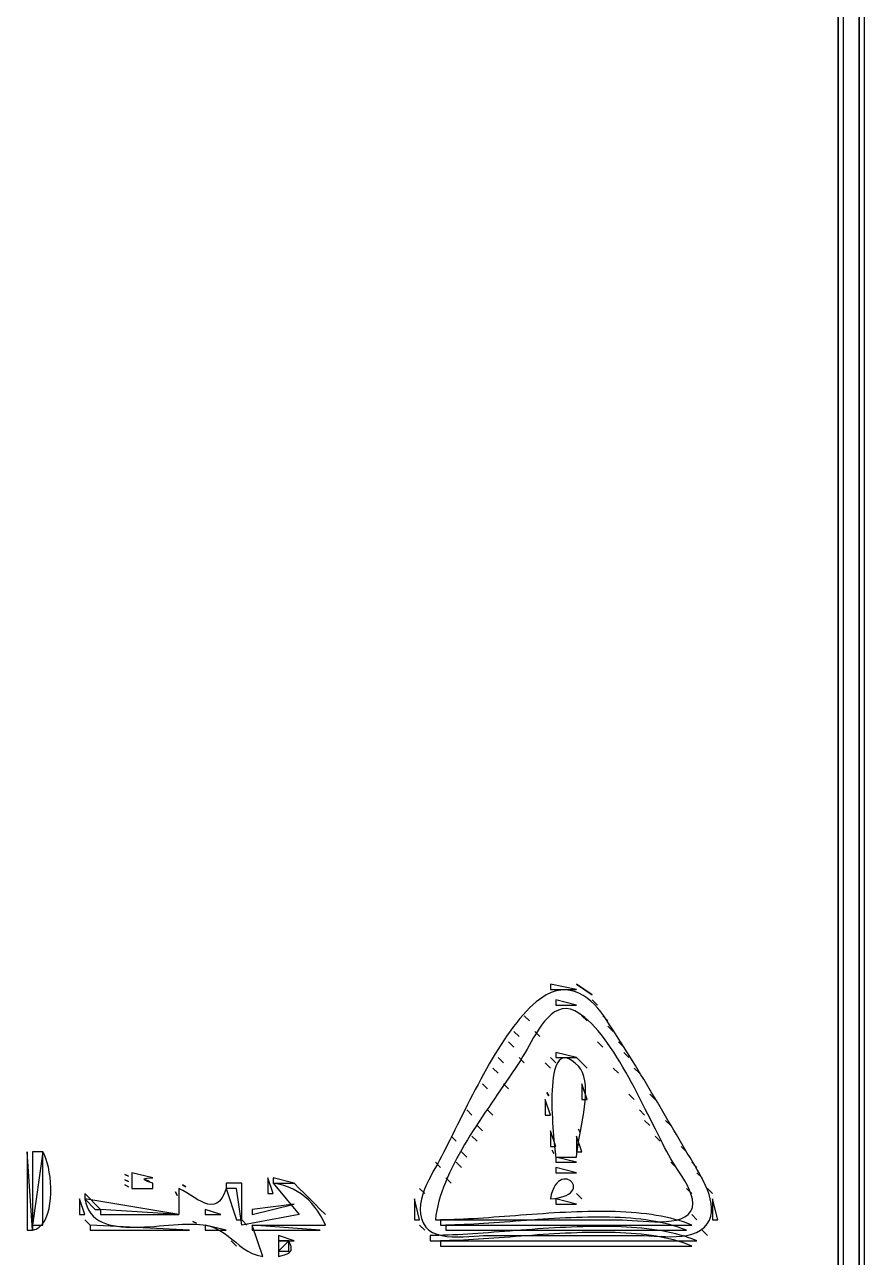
# Model space of a CAD drawing. Extents: x 0 to 1288, y 0 to 860.
# Drawn here: x 1127.5 to 1288, y 198.8 to 434.3 of the extents above; entities that cross this region are included whole.
import ezdxf

# ---------------------------------------------------------------- set-up
doc = ezdxf.new("R2010")
doc.units = 0
for name, color, linetype in [('C19', 19, 'CONTINUOUS'), ('C250', 250, 'CONTINUOUS'), ('C251', 251, 'CONTINUOUS'), ('C252', 252, 'CONTINUOUS'), ('C253', 253, 'CONTINUOUS'), ('C254', 254, 'CONTINUOUS'), ('C27', 27, 'CONTINUOUS'), ('C29', 29, 'CONTINUOUS'), ('C37', 37, 'CONTINUOUS'), ('C47', 47, 'CONTINUOUS'), ('C7', 7, 'CONTINUOUS')]:
    doc.layers.add(name, color=color, linetype=linetype)

msp = doc.modelspace()

# ---------------------------------------------------------------- linework, layer by layer
at = {"layer": 'C19'}
for points in [[(1227.209961, 248.971451), (1226.5645, 248.5705), (1225.923, 248.1181), (1225.2855, 247.6166), (1224.6522, 247.0683), (1224.0232, 246.4755), (1223.3988, 245.8405), (1222.779, 245.1659), (1222.164, 244.4538), (1221.554, 243.7066), (1220.9492, 242.9268), (1220.3497, 242.1166), (1219.7557, 241.2785), (1219.1673, 240.4147), (1218.5848, 239.5276), (1218.0082, 238.6196), (1217.4378, 237.693), (1216.8736, 236.7502), (1216.316, 235.7935), (1215.7649, 234.8253), (1215.2207, 233.8479), (1214.6834, 232.8637), (1214.1533, 231.8751), (1213.6304, 230.8844), (1213.115, 229.8939), (1212.6072, 228.906), (1212.1072, 227.923), (1211.6151, 226.9474), (1211.1311, 225.9814), (1210.6554, 225.0275), (1210.1882, 224.0879), (1209.7295, 223.165), (1209.2796, 222.2612), (1208.8386, 221.3789), (1208.4067, 220.5203), (1207.9841, 219.6878), (1207.5708, 218.8839), (1207.1672, 218.1107), (1206.7733, 217.3708), (1206.3893, 216.6664), (1206.0154, 216)], [(1255.199, 217), (1254.679, 217.8772), (1254.1597, 218.7556), (1253.6408, 219.6349), (1253.1223, 220.5151), (1252.6039, 221.396), (1252.0856, 222.2774), (1251.5673, 223.1593), (1251.0487, 224.0414), (1250.5298, 224.9238), (1250.0103, 225.8061), (1249.4903, 226.6884), (1248.9695, 227.5704), (1248.4478, 228.4521), (1247.9251, 229.3333), (1247.4012, 230.2138), (1246.876, 231.0935), (1246.3494, 231.9724), (1245.8212, 232.8502), (1245.2913, 233.7268), (1244.7596, 234.6022), (1244.2258, 235.4761), (1243.69, 236.3484), (1243.1519, 237.219), (1242.6114, 238.0878), (1242.0684, 238.9546), (1241.5227, 239.8194), (1240.9742, 240.6818), (1240.4228, 241.5419), (1239.8683, 242.3995), (1239.3107, 243.2545), (1238.7496, 244.1067), (1238.1852, 244.956)], [(1228, 237), (1229, 236), (1228, 237)], [(1227, 229), (1227, 226), (1228, 226), (1227, 229)], [(1128, 219), (1128, 204), (1129, 204), (1128, 219)], [(1206.0153, 216), (1205.6021, 215.2676), (1205.1707, 214.4743), (1204.7383, 213.63), (1204.3225, 212.7449), (1203.9404, 211.8289), (1203.6094, 210.8923), (1203.3468, 209.945), (1203.1701, 208.9972), (1203.0964, 208.059), (1203.1432, 207.1404), (1203.3278, 206.2515), (1203.6676, 205.4024), (1204.1798, 204.6033), (1204.7615, 204.0227), (1205.4744, 203.5708), (1206.2975, 203.2333), (1207.21, 202.9958), (1208.191, 202.844), (1209.2196, 202.7637), (1210.275, 202.7406), (1211.3362, 202.7602), (1212.3825, 202.8084), (1213.3929, 202.8707), (1214.3465, 202.933), (1215.2225, 202.9808), (1216, 203), (1245, 203), (1245.8845, 202.9823), (1246.8351, 202.9384), (1247.8368, 202.8817), (1248.8747, 202.8257), (1249.9337, 202.7841), (1250.9989, 202.7702), (1252.0553, 202.7976), (1253.088, 202.8799), (1254.082, 203.0305), (1255.0223, 203.263), (1255.894, 203.5909), (1256.6821, 204.0277), (1257.4178, 204.613), (1257.9836, 205.26), (1258.3928, 205.9606), (1258.6588, 206.7072), (1258.7951, 207.4916), (1258.8151, 208.3062), (1258.7323, 209.143), (1258.5599, 209.9942), (1258.3116, 210.8518), (1258.0006, 211.7079), (1257.6405, 212.5548), (1257.2446, 213.3845), (1256.8265, 214.1892), (1256.3994, 214.961), (1255.9768, 215.6919), (1255.5722, 216.3742), (1255.1991, 217)], [(1175, 213), (1180, 207), (1169, 205), (1168, 212), (1166, 212), (1165.6141, 210.9608), (1165.189, 210.1593), (1164.7266, 209.575), (1164.229, 209.1873), (1163.6982, 208.9755), (1163.136, 208.919), (1162.5447, 208.9972), (1161.9261, 209.1895), (1161.2822, 209.4754), (1160.615, 209.8341), (1159.9266, 210.2451), (1159.2189, 210.6878), (1158.4938, 211.1416), (1157.7535, 211.5858), (1157, 212), (1157, 207), (1139, 210), (1139.181, 209.186), (1139.4358, 208.4538), (1139.7605, 207.7995), (1140.1512, 207.219), (1140.6043, 206.7085), (1141.1157, 206.2639), (1141.6816, 205.8813), (1142.2983, 205.5569), (1142.9618, 205.2865), (1143.6684, 205.0663), (1144.4141, 204.8924), (1145.1952, 204.7607), (1146.0078, 204.6673), (1146.848, 204.6083), (1147.712, 204.5797), (1148.596, 204.5775), (1149.4962, 204.5979), (1150.4086, 204.6369), (1151.3295, 204.6904), (1152.2549, 204.7547), (1153.1812, 204.8256), (1154.1043, 204.8993), (1155.0206, 204.9718), (1155.926, 205.0392), (1156.8169, 205.0975), (1157.6893, 205.1427), (1158.5394, 205.1709), (1159.3634, 205.1782), (1160.1574, 205.1606), (1160.9175, 205.1142), (1161.6401, 205.0349), (1162.3211, 204.9189), (1162.9568, 204.7623)], [(1166, 213), (1166, 212), (1168, 206), (1169, 206), (1169, 213), (1166, 213)], [(1208, 214), (1209, 213), (1208, 214)]]:
    msp.add_lwpolyline(points, dxfattribs=at)
at = {"layer": 'C250'}
for points in [[(1, 859), (1, 2), (1287, 2), (1287, 859), (1, 859)], [(1238.1851, 244.956), (1237.641, 245.7198), (1237.0473, 246.4526), (1236.4073, 247.1436), (1235.7241, 247.7823), (1235.0008, 248.3583), (1234.2407, 248.8608), (1233.4468, 249.2794), (1232.6223, 249.6034), (1231.7703, 249.8224), (1230.8942, 249.9257), (1229.9969, 249.9028), (1229.0816, 249.7432), (1228.1516, 249.4362), (1227.21, 248.9714)], [(1233, 251), (1236, 249), (1233, 251)], [(1232.6751, 245.9135), (1231.832, 246.2413), (1231.0233, 246.3641), (1230.2488, 246.3022), (1229.5082, 246.076), (1228.8014, 245.7061), (1228.1282, 245.2129), (1227.4884, 244.6168), (1226.8818, 243.9384), (1226.3081, 243.198), (1225.7673, 242.4161), (1225.259, 241.6133), (1224.7831, 240.8099), (1224.3395, 240.0264), (1223.9278, 239.2832), (1223.548, 238.601), (1223.1998, 238), (1222.7367, 237.2408), (1222.2541, 236.4711), (1221.7536, 235.691), (1221.2368, 234.9011), (1220.7054, 234.1018), (1220.1611, 233.2934), (1219.6056, 232.4765), (1219.0405, 231.6513), (1218.4675, 230.8183), (1217.8883, 229.978), (1217.3045, 229.1307), (1216.7178, 228.2768), (1216.1299, 227.4167), (1215.5425, 226.551), (1214.9572, 225.6799), (1214.3757, 224.8039), (1213.7997, 223.9234), (1213.2308, 223.0387), (1212.6707, 222.1505), (1212.1211, 221.2589), (1211.5836, 220.3645), (1211.06, 219.4676), (1210.5518, 218.5687), (1210.0608, 217.6681), (1209.5887, 216.7664), (1209.137, 215.8638), (1208.7076, 214.9608), (1208.3019, 214.0579), (1207.9218, 213.1554), (1207.5689, 212.2537), (1207.2448, 211.3533), (1206.9513, 210.4545), (1206.6899, 209.5578), (1206.4625, 208.6636), (1206.2705, 207.7723), (1206.1158, 206.8843), (1206, 206)], [(1238, 245), (1239, 244), (1238, 245)], [(1239, 243), (1240, 242), (1239, 243)], [(1225, 242), (1226, 241), (1225, 242)], [(1234, 236), (1235, 235), (1234, 236)], [(1244, 235), (1245, 234), (1244, 235)], [(1234, 232), (1234, 229), (1235, 229), (1234, 232)], [(1245, 227), (1246, 226), (1245, 227)], [(1228, 223), (1228, 220), (1229, 220), (1228, 223)], [(1233.333374, 223.333328), (1233.666626, 222.666672), (1233.333374, 223.333328)], [(1229, 218), (1229, 217), (1233, 217), (1229, 218)], [(1174, 214), (1174, 211), (1175, 211), (1174, 214)], [(1202, 210), (1202, 206), (1203, 206), (1202, 210)], [(1140, 205), (1140, 204), (1159, 204), (1140, 205)], [(1162, 205), (1162, 204), (1166, 204), (1162, 205)]]:
    msp.add_lwpolyline(points, dxfattribs=at)
at = {"layer": 'C251'}
for points in [[(1283, 855), (1283, 6), (1284, 6), (1284, 609), (1284, 782), (1284, 832), (1283, 855)], [(1229, 248), (1229, 247), (1233, 247), (1229, 248)], [(1223, 245), (1224, 244), (1223, 245)], [(1221, 242), (1222, 241), (1221, 242)], [(1229, 238), (1229, 237), (1233, 237), (1229, 238)], [(1222, 237), (1223, 236), (1222, 237)], [(1219, 232), (1220, 231), (1219, 232)], [(1216, 227), (1217, 226), (1216, 227)], [(1214, 224), (1215, 223), (1214, 224)], [(1250, 225), (1251, 224), (1250, 225)], [(1233, 222), (1233, 219), (1234, 219), (1233, 222)], [(1248, 222), (1249, 221), (1248, 222)], [(1228.333374, 219.333328), (1228.666626, 218.666672), (1228.333374, 219.333328)], [(1253, 220), (1254, 219), (1253, 220)], [(1129, 219), (1129, 205), (1131, 205), (1131, 219), (1129, 219)], [(1131, 219), (1129, 205), (1129, 204), (1129.6911, 204.2345), (1130.2973, 204.6135), (1130.8219, 205.1222), (1131.2685, 205.7462), (1131.6407, 206.4708), (1131.9419, 207.2814), (1132.1756, 208.1633), (1132.3454, 209.1021), (1132.4549, 210.0831), (1132.5074, 211.0916), (1132.5065, 212.1131), (1132.4558, 213.133), (1132.3587, 214.1367), (1132.2188, 215.1095), (1132.0396, 216.0369), (1131.8246, 216.9042), (1131.5773, 217.6969), (1131.3012, 218.4004), (1131, 219)], [(1211, 219), (1212, 218), (1211, 219)], [(1229, 216), (1229, 215), (1233, 215), (1229, 216)], [(1157.666626, 212.666672), (1158.333374, 212.333328), (1157.666626, 212.666672)], [(1162.9567, 204.7623), (1163.9278, 204.4124), (1164.8115, 203.9719), (1165.6268, 203.4606), (1166.3924, 202.8989), (1167.1273, 202.3067), (1167.8504, 201.7042), (1168.5806, 201.1116), (1169.3368, 200.5489), (1170.138, 200.0363), (1171.0029, 199.5938), (1171.9506, 199.2417), (1173, 199), (1171, 205), (1185, 205), (1184.5342, 205.9411), (1184.0421, 206.8265), (1183.5206, 207.6557), (1182.9668, 208.4286), (1182.3777, 209.1448), (1181.7503, 209.8041), (1181.0818, 210.4063), (1180.3691, 210.9511), (1179.6093, 211.4382), (1178.7994, 211.8674), (1177.9365, 212.2385), (1177.0175, 212.5511), (1176.0397, 212.805), (1175, 213)], [(1175, 214), (1175, 213), (1179, 213), (1175, 214)], [(1179, 213), (1180, 212), (1179, 213)], [(1180, 212), (1181, 211), (1180, 212)], [(1203, 212), (1204, 211), (1203, 212)], [(1228, 210), (1228.9238, 210.1015), (1229.7233, 210.2484), (1230.4049, 210.4343), (1230.9751, 210.6534), (1231.4404, 210.8994), (1231.8071, 211.1664), (1232.0818, 211.4481), (1232.2708, 211.7385), (1232.3807, 212.0316), (1232.4179, 212.3212), (1232.3887, 212.6012), (1232.2997, 212.8656), (1232.1574, 213.1083), (1231.9681, 213.3232), (1231.7383, 213.5041), (1231.4745, 213.645), (1231.183, 213.7399), (1230.8705, 213.7826), (1230.5432, 213.767), (1230.2076, 213.687), (1229.8703, 213.5366), (1229.5376, 213.3097), (1229.216, 213.0002), (1228.9119, 212.6019), (1228.6318, 212.1088), (1228.3822, 211.5149), (1228.1694, 210.8139), (1228, 210)], [(1138, 210), (1138, 207), (1139, 207), (1138, 210)], [(1139, 211), (1139, 210), (1141, 208), (1142, 208), (1139, 211)], [(1156.333374, 211.333328), (1156.666626, 210.666672), (1156.333374, 211.333328)], [(1181, 211), (1182, 210), (1181, 211)], [(1182, 210), (1183, 209), (1182, 210)], [(1233, 211), (1234, 210), (1233, 211)], [(1162, 208), (1162, 207), (1165, 207), (1162, 208)], [(1179, 209), (1171, 208), (1171, 207), (1179, 209)], [(1159.666626, 205.666672), (1160.333374, 205.333328), (1159.666626, 205.666672)], [(1176, 202), (1176, 200), (1178, 200), (1178, 202), (1176, 202)]]:
    msp.add_lwpolyline(points, dxfattribs=at)
at = {"layer": 'C252'}
for points in [[(1234, 245), (1235, 244), (1234, 245)], [(1220, 240), (1221, 239), (1220, 240)], [(1237, 240), (1238, 239), (1237, 240)], [(1241, 240), (1242, 239), (1241, 240)], [(1218, 237), (1219, 236), (1218, 237)], [(1227, 236), (1228, 235), (1227, 236)], [(1229, 218), (1233, 218), (1233.0529, 218.6991), (1233.1501, 219.4853), (1233.2831, 220.3475), (1233.4434, 221.2744), (1233.6225, 222.2551), (1233.8119, 223.2782), (1234.0032, 224.3328), (1234.1878, 225.4075), (1234.3574, 226.4913), (1234.5034, 227.5731), (1234.6174, 228.6417), (1234.6908, 229.6859), (1234.7152, 230.6946), (1234.6822, 231.6567), (1234.5831, 232.5609), (1234.4097, 233.3963), (1234.1533, 234.1516), (1233.8056, 234.8156), (1233.358, 235.3773), (1232.7388, 235.9566), (1232.1693, 236.3938), (1231.6475, 236.6961), (1231.1717, 236.8706), (1230.7398, 236.9245), (1230.3502, 236.8649), (1230.0008, 236.6991), (1229.6899, 236.4341), (1229.4155, 236.0772), (1229.1758, 235.6355), (1228.969, 235.1162), (1228.7931, 234.5264), (1228.6463, 233.8733), (1228.5268, 233.1642), (1228.4326, 232.406), (1228.3619, 231.6061), (1228.3128, 230.7716), (1228.2835, 229.9096), (1228.2721, 229.0273), (1228.2767, 228.1319), (1228.2955, 227.2306), (1228.3266, 226.3305), (1228.3681, 225.4387), (1228.4181, 224.5625), (1228.4749, 223.709), (1228.5365, 222.8854), (1228.601, 222.0989), (1228.6667, 221.3565), (1228.7315, 220.6655), (1228.7937, 220.0331), (1228.8515, 219.4664), (1228.9028, 218.9725), (1228.9459, 218.5587), (1228.9789, 218.2322), (1229, 218)], [(1217, 235), (1218, 234), (1217, 235)], [(1240, 235), (1241, 234), (1240, 235)], [(1215, 232), (1216, 231), (1215, 232)], [(1243, 230), (1244, 229), (1243, 230)], [(1212, 227), (1213, 226), (1212, 227)], [(1246, 225), (1247, 224), (1246, 225)], [(1209, 222), (1210, 221), (1209, 222)], [(1213, 222), (1214, 221), (1213, 222)], [(1206, 217), (1207, 216), (1206, 217)], [(1251, 217), (1252, 216), (1251, 217)], [(1146.666626, 214.666672), (1147.333374, 214.333328), (1146.666626, 214.666672)], [(1146.666626, 212.666672), (1147.333374, 212.333328), (1146.666626, 212.666672)], [(1150.666626, 213.666672), (1151.333374, 213.333328), (1150.666626, 213.666672)], [(1254, 212), (1255, 211), (1254, 212)], [(1258, 212), (1259, 211), (1258, 212)], [(1229, 210), (1229, 209), (1233, 209), (1229, 210)], [(1259, 210), (1259, 206), (1260, 206), (1259, 210)], [(1142, 208), (1142, 207), (1157, 207), (1142, 208)], [(1183, 209), (1184, 208), (1183, 209)], [(1184, 208), (1185, 207), (1184, 208)], [(1139, 206), (1140, 205), (1139, 206)], [(1171, 205), (1171, 204), (1184, 204), (1171, 205)], [(1255, 207), (1256, 206), (1255, 207)], [(1207, 202), (1207, 201), (1255, 201), (1254.228, 201.3072), (1253.4329, 201.5917), (1252.6155, 201.854), (1251.7768, 202.0948), (1250.9177, 202.3149), (1250.0391, 202.5149), (1249.142, 202.6956), (1248.2273, 202.8575), (1247.2959, 203.0016), (1246.3487, 203.1283), (1245.3867, 203.2384), (1244.4108, 203.3327), (1243.422, 203.4117), (1242.421, 203.4763), (1241.409, 203.527), (1240.3868, 203.5647), (1239.3552, 203.5899), (1238.3154, 203.6034), (1237.2681, 203.6058), (1236.2144, 203.598), (1235.155, 203.5805), (1234.0911, 203.5541), (1233.0234, 203.5194), (1231.953, 203.4771), (1230.8807, 203.428), (1229.8075, 203.3728), (1228.7343, 203.3121), (1227.662, 203.2466), (1226.5915, 203.177), (1225.5239, 203.1041), (1224.4599, 203.0284), (1223.4006, 202.9508), (1222.3469, 202.8719), (1221.2996, 202.7924), (1220.2598, 202.7129), (1219.2283, 202.6343), (1218.2061, 202.5571), (1217.194, 202.4822), (1216.1931, 202.41), (1215.2043, 202.3415), (1214.2284, 202.2772), (1213.2665, 202.2179), (1212.3193, 202.1643), (1211.388, 202.117), (1210.4733, 202.0767), (1209.5762, 202.0442), (1208.6977, 202.0201), (1207.8386, 202.0051), (1207, 202)], [(1257, 204), (1258, 203), (1257, 204)]]:
    msp.add_lwpolyline(points, dxfattribs=at)
at = {"layer": 'C253'}
for points in [[(1242, 238), (1243, 237), (1242, 238)], [(1233, 237), (1234, 236), (1233, 237)], [(1210, 217), (1211, 216), (1210, 217)], [(1207, 206), (1207, 205), (1255, 205), (1254.228, 205.3072), (1253.4329, 205.5917), (1252.6155, 205.854), (1251.7768, 206.0948), (1250.9177, 206.3149), (1250.0391, 206.5149), (1249.142, 206.6956), (1248.2273, 206.8575), (1247.2959, 207.0016), (1246.3487, 207.1283), (1245.3867, 207.2384), (1244.4108, 207.3327), (1243.422, 207.4117), (1242.421, 207.4763), (1241.409, 207.527), (1240.3868, 207.5647), (1239.3552, 207.5899), (1238.3154, 207.6034), (1237.2681, 207.6058), (1236.2144, 207.598), (1235.155, 207.5805), (1234.0911, 207.5541), (1233.0234, 207.5194), (1231.953, 207.4771), (1230.8807, 207.428), (1229.8075, 207.3728), (1228.7343, 207.3121), (1227.662, 207.2466), (1226.5915, 207.177), (1225.5239, 207.1041), (1224.4599, 207.0284), (1223.4006, 206.9508), (1222.3469, 206.8719), (1221.2996, 206.7924), (1220.2598, 206.7129), (1219.2283, 206.6343), (1218.2061, 206.5571), (1217.194, 206.4822), (1216.1931, 206.41), (1215.2043, 206.3415), (1214.2284, 206.2772), (1213.2665, 206.2179), (1212.3193, 206.1643), (1211.388, 206.117), (1210.4733, 206.0767), (1209.5762, 206.0442), (1208.6977, 206.0201), (1207.8386, 206.0051), (1207, 206)], [(1169, 206), (1170, 205), (1169, 206)], [(1205, 203), (1205, 202), (1256, 202), (1255.2312, 202.3067), (1254.4401, 202.5919), (1253.6275, 202.8561), (1252.7943, 203.0999), (1251.9413, 203.324), (1251.0693, 203.5289), (1250.1793, 203.7153), (1249.2719, 203.8839), (1248.3482, 204.0352), (1247.4088, 204.1698), (1246.4547, 204.2884), (1245.4867, 204.3916), (1244.5055, 204.48), (1243.5122, 204.5543), (1242.5075, 204.6149), (1241.4922, 204.6627), (1240.4672, 204.6982), (1239.4333, 204.7219), (1238.3914, 204.7346), (1237.3423, 204.7368), (1236.2869, 204.7293), (1235.2259, 204.7125), (1234.1603, 204.6871), (1233.0908, 204.6537), (1232.0184, 204.613), (1230.9438, 204.5656), (1229.8678, 204.512), (1228.7914, 204.453), (1227.7154, 204.389), (1226.6406, 204.3209), (1225.5678, 204.2491), (1224.4979, 204.1743), (1223.4317, 204.0971), (1222.3702, 204.0181), (1221.314, 203.938), (1220.264, 203.8573), (1219.2212, 203.7767), (1218.1862, 203.6968), (1217.1601, 203.6183), (1216.1435, 203.5417), (1215.1374, 203.4677), (1214.1426, 203.3968), (1213.1599, 203.3298), (1212.1902, 203.2672), (1211.2342, 203.2096), (1210.293, 203.1577), (1209.3672, 203.1121), (1208.4577, 203.0734), (1207.5654, 203.0422), (1206.6911, 203.0191), (1205.8357, 203.0048), (1205, 203)], [(1178, 202), (1176, 200), (1176, 199), (1177.1796, 199.2882), (1177.9983, 199.6441), (1178.4271, 200.1558), (1178.4373, 200.9117), (1178, 202)]]:
    msp.add_lwpolyline(points, dxfattribs=at)
at = {"layer": 'C254'}
for points in [[(5, 855), (5, 6), (1283, 6), (1283, 855), (5, 855)], [(1228, 251), (1228, 250), (1233, 250), (1228, 251)], [(1227.333374, 230.333328), (1227.666626, 229.666672), (1227.333374, 230.333328)], [(1255, 217), (1256, 216), (1255, 217)]]:
    msp.add_lwpolyline(points, dxfattribs=at)
at = {"layer": 'C27'}
for points in [[(1256, 215), (1257, 214), (1256, 215)], [(1208, 205), (1208, 204), (1254, 204), (1253.2257, 204.3076), (1252.4276, 204.5915), (1251.6068, 204.8524), (1250.7641, 205.0911), (1249.9007, 205.3083), (1249.0175, 205.5047), (1248.1154, 205.6812), (1247.1956, 205.8384), (1246.2589, 205.9772), (1245.3063, 206.0982), (1244.339, 206.2023), (1243.3577, 206.2902), (1242.3637, 206.3626), (1241.3577, 206.4202), (1240.3409, 206.464), (1239.3142, 206.4945), (1238.2786, 206.5126), (1237.2351, 206.519), (1236.1847, 206.5144), (1235.1284, 206.4996), (1234.0672, 206.4754), (1233.0021, 206.4426), (1231.934, 206.4017), (1230.864, 206.3537), (1229.793, 206.2993), (1228.7221, 206.2392), (1227.6522, 206.1742), (1226.5843, 206.105), (1225.5195, 206.0324), (1224.4587, 205.9571), (1223.4028, 205.88), (1222.353, 205.8016), (1221.3102, 205.7229), (1220.2753, 205.6445), (1219.2494, 205.5672), (1218.2335, 205.4918), (1217.2285, 205.419), (1216.2355, 205.3496), (1215.2554, 205.2842), (1214.2893, 205.2237), (1213.3381, 205.1689), (1212.4028, 205.1204), (1211.4845, 205.079), (1210.584, 205.0456), (1209.7024, 205.0207), (1208.8407, 205.0053), (1208, 205)]]:
    msp.add_lwpolyline(points, dxfattribs=at)
at = {"layer": 'C29'}
for points in [[(1236, 248), (1237, 247), (1236, 248)], [(1148, 215), (1148, 212), (1152, 212), (1152, 213), (1151.0021, 213.3548), (1150.4176, 213.6342), (1150.3321, 213.8361), (1150.831, 213.9587), (1152, 214), (1148, 215)], [(1167, 202), (1168, 201), (1167, 202)]]:
    msp.add_lwpolyline(points, dxfattribs=at)
at = {"layer": 'C37'}
for points in [[(1287, 859), (1287, 2), (1, 2), (1, 1), (1288, 1), (1288, 610), (1288, 786), (1288, 836), (1287, 859)], [(1247, 230), (1248, 229), (1247, 230)], [(1146.666626, 213.666672), (1147.333374, 213.333328), (1146.666626, 213.666672)], [(1203, 205), (1204, 204), (1203, 205)]]:
    msp.add_lwpolyline(points, dxfattribs=at)
at = {"layer": 'C47'}
msp.add_lwpolyline([(1176, 203), (1176, 202), (1179, 202), (1176, 203)], dxfattribs=at)
at = {"layer": 'C7'}
for points in [[(1254.3417, 207.0277), (1254.8497, 207.6405), (1255.1339, 208.3398), (1255.2219, 209.1091), (1255.1413, 209.9317), (1254.92, 210.7912), (1254.5854, 211.6708), (1254.1654, 212.554), (1253.6875, 213.4242), (1253.1794, 214.2648), (1252.6688, 215.0593), (1252.1834, 215.791), (1251.7509, 216.4435), (1251.3989, 217), (1251.0224, 217.6411), (1250.6335, 218.3315), (1250.2326, 219.0674), (1249.8199, 219.8455), (1249.3956, 220.6623), (1248.9601, 221.5144), (1248.5136, 222.3981), (1248.0563, 223.3101), (1247.5887, 224.2469), (1247.1109, 225.205), (1246.6232, 226.181), (1246.1259, 227.1713), (1245.6193, 228.1724), (1245.1037, 229.181), (1244.5792, 230.1935), (1244.0463, 231.2064), (1243.5052, 232.2163), (1242.9561, 233.2197), (1242.3994, 234.2131), (1241.8353, 235.1931), (1241.264, 236.1561), (1240.686, 237.0987), (1240.1013, 238.0174), (1239.5104, 238.9088), (1238.9135, 239.7693), (1238.3109, 240.5955), (1237.7028, 241.3839), (1237.0896, 242.1311), (1236.4714, 242.8334), (1235.8486, 243.4876), (1235.2215, 244.0901), (1234.5903, 244.6374), (1233.9554, 245.126), (1233.3169, 245.5525), (1232.6752, 245.9135)], [(1206, 206), (1241, 206), (1241.7703, 205.9811), (1242.6453, 205.9318), (1243.6057, 205.8634), (1244.6325, 205.7869), (1245.7065, 205.7135), (1246.8086, 205.6543), (1247.9197, 205.6204), (1249.0206, 205.6229), (1250.0922, 205.6731), (1251.1154, 205.782), (1252.0711, 205.9608), (1252.9401, 206.2205), (1253.7034, 206.5725), (1254.3418, 207.0277)]]:
    msp.add_lwpolyline(points, dxfattribs=at)

doc.saveas('drawing.dxf')
